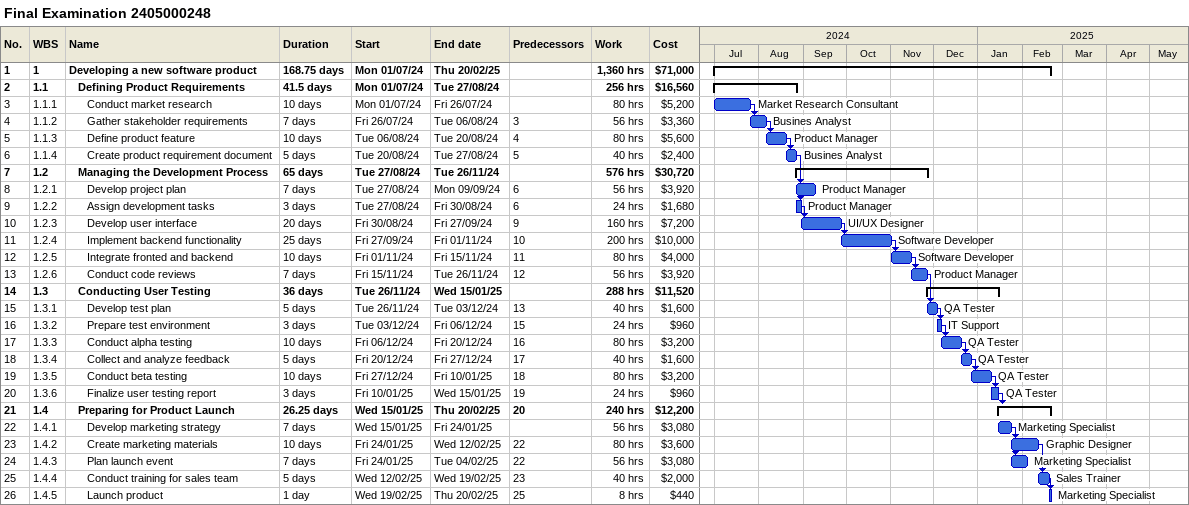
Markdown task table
Final Examination 2405000248

| ID | WBS | Task | Duration | Start | Finish | Predecessors | Resources | Work (h) | Cost ($) |
|---|---|---|---|---|---|---|---|---|---|
| 1 | 1 | **Developing a new software product** | 168.75d | 2024-07-01 | 2025-02-20 |  |  | 1360 | 71000 |
| 2 | 1.1 | **Defining Product Requirements** | 41.5d | 2024-07-01 | 2024-08-27 |  |  | 256 | 16560 |
| 3 | 1.1.1 | Conduct market research | 10d | 2024-07-01 | 2024-07-26 |  | Market Research Consultant | 80 | 5200 |
| 4 | 1.1.2 | Gather stakeholder requirements | 7d | 2024-07-26 | 2024-08-06 | 3 | Busines Analyst | 56 | 3360 |
| 5 | 1.1.3 | Define product feature | 10d | 2024-08-06 | 2024-08-20 | 4 | Product Manager | 80 | 5600 |
| 6 | 1.1.4 | Create product requirement document | 5d | 2024-08-20 | 2024-08-27 | 5 | Busines Analyst | 40 | 2400 |
| 7 | 1.2 | **Managing the Development Process** | 65d | 2024-08-27 | 2024-11-26 |  |  | 576 | 30720 |
| 8 | 1.2.1 | Develop project plan | 7d | 2024-08-27 | 2024-09-09 | 6 | Product Manager | 56 | 3920 |
| 9 | 1.2.2 | Assign development tasks | 3d | 2024-08-27 | 2024-08-30 | 6 | Product Manager | 24 | 1680 |
| 10 | 1.2.3 | Develop user interface | 20d | 2024-08-30 | 2024-09-27 | 9 | UI/UX Designer | 160 | 7200 |
| 11 | 1.2.4 | Implement backend functionality | 25d | 2024-09-27 | 2024-11-01 | 10 | Software Developer | 200 | 10000 |
| 12 | 1.2.5 | Integrate fronted and backend | 10d | 2024-11-01 | 2024-11-15 | 11 | Software Developer | 80 | 4000 |
| 13 | 1.2.6 | Conduct code reviews | 7d | 2024-11-15 | 2024-11-26 | 12 | Product Manager | 56 | 3920 |
| 14 | 1.3 | **Conducting User Testing** | 36d | 2024-11-26 | 2025-01-15 |  |  | 288 | 11520 |
| 15 | 1.3.1 | Develop test plan | 5d | 2024-11-26 | 2024-12-03 | 13 | QA Tester | 40 | 1600 |
| 16 | 1.3.2 | Prepare test environment | 3d | 2024-12-03 | 2024-12-06 | 15 | IT Support | 24 | 960 |
| 17 | 1.3.3 | Conduct alpha testing | 10d | 2024-12-06 | 2024-12-20 | 16 | QA Tester | 80 | 3200 |
| 18 | 1.3.4 | Collect and analyze feedback | 5d | 2024-12-20 | 2024-12-27 | 17 | QA Tester | 40 | 1600 |
| 19 | 1.3.5 | Conduct beta testing | 10d | 2024-12-27 | 2025-01-10 | 18 | QA Tester | 80 | 3200 |
| 20 | 1.3.6 | Finalize user testing report | 3d | 2025-01-10 | 2025-01-15 | 19 | QA Tester | 24 | 960 |
| 21 | 1.4 | **Preparing for Product Launch** | 26.25d | 2025-01-15 | 2025-02-20 | 20 |  | 240 | 12200 |
| 22 | 1.4.1 | Develop marketing strategy | 7d | 2025-01-15 | 2025-01-24 |  | Marketing Specialist | 56 | 3080 |
| 23 | 1.4.2 | Create marketing materials | 10d | 2025-01-24 | 2025-02-12 | 22 | Graphic Designer | 80 | 3600 |
| 24 | 1.4.3 | Plan launch event | 7d | 2025-01-24 | 2025-02-04 | 22 | Marketing Specialist | 56 | 3080 |
| 25 | 1.4.4 | Conduct training for sales team | 5d | 2025-02-12 | 2025-02-19 | 23 | Sales Trainer | 40 | 2000 |
| 26 | 1.4.5 | Launch product | 1d | 2025-02-19 | 2025-02-20 | 25 | Marketing Specialist | 8 | 440 |
